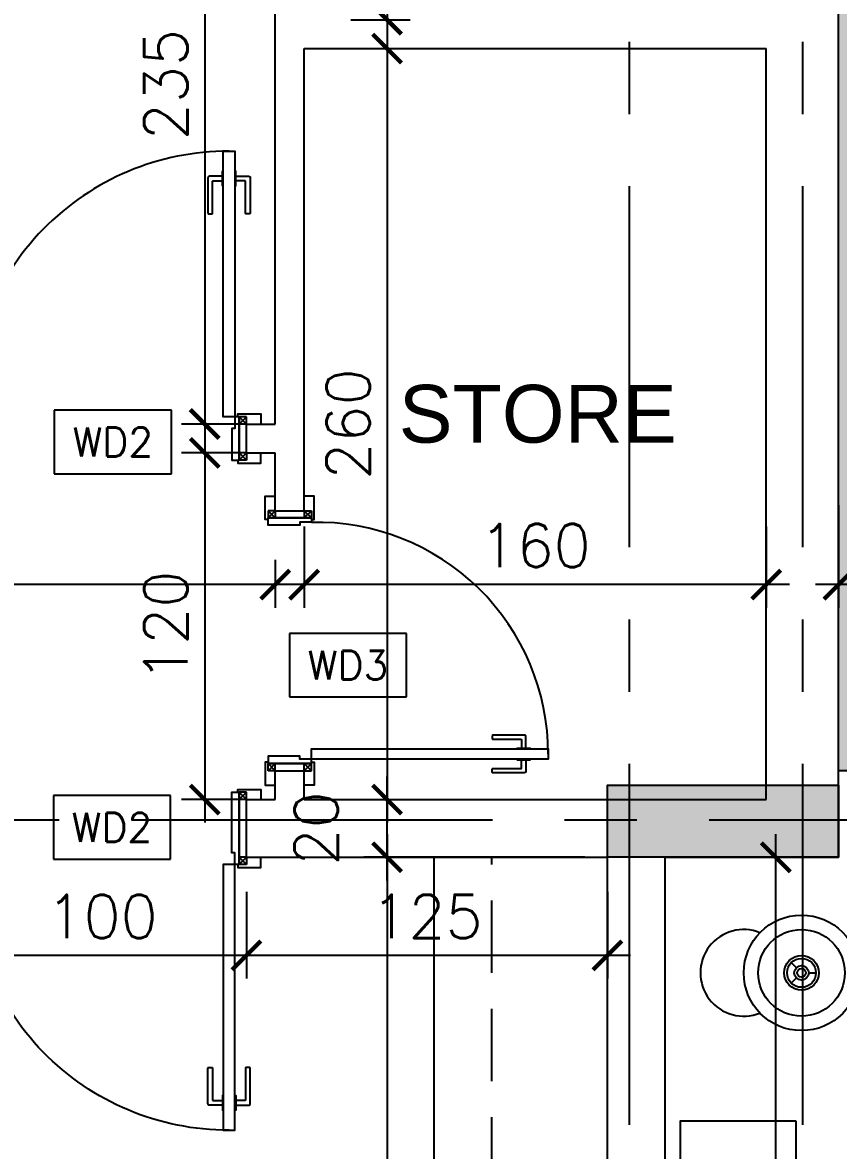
# Model space of a CAD drawing. Header units: centimetres. Extents: x -3744 to 3813, y -6963 to 3597.
# Drawn here: x -1502.5 to -1220, y 2061.5 to 2452 of the extents above; entities that cross this region are included whole.
import ezdxf

# ---------------------------------------------------------------- set-up
doc = ezdxf.new("R2010")
doc.units = ezdxf.units.CM
doc.header["$LTSCALE"] = 100
doc.header["$MEASUREMENT"] = 0
for name, pattern in [('A0-01 FLOOR PLANS$0$HIDDEN', [0.375, 0.25, -0.125]), ('GRID$0$GRID$0$XREF GRID$0$GRIDS$0$CENTER', [2, 1.25, -0.25, 0.25, -0.25]), ('HIDDEN', [0.375, 0.25, -0.125])]:
    doc.linetypes.add(name, pattern=pattern)
for name, color, linetype in [('A0-01 FLOOR PLANS$0$COUNTERS', 85, 'Continuous'), ('A0-01 FLOOR PLANS$0$DIM IN', 1, 'Continuous'), ('A0-01 FLOOR PLANS$0$DOOR', 1, 'Continuous'), ('A0-01 FLOOR PLANS$0$FURNITURE', 111, 'Continuous'), ('A0-01 FLOOR PLANS$0$TEXT', 3, 'Continuous'), ('A0-01 FLOOR PLANS$0$TEXT-SCHED', 3, 'Continuous'), ('A0-01 FLOOR PLANS$0$WALL-01', 7, 'Continuous'), ('A0-01 FLOOR PLANS$0$WINDOW', 1, 'Continuous'), ('GRID$0$XREF GRID', 11, 'GRID$0$GRID$0$XREF GRID$0$GRIDS$0$CENTER'), ('SOURROUNDING$0$DIM IN', 1, 'Continuous'), ('SOURROUNDING$0$KERBSTONE', 11, 'Continuous'), ('WALL-01', 7, 'Continuous'), ('WALL-03', 2, 'Continuous'), ('XREF GF COL$0$COLUMN', 6, 'Continuous'), ('XREF GF COL$0$COLUMN HATCH', 201, 'Continuous')]:
    doc.layers.add(name, color=color, linetype=linetype)
doc.styles.add('A0-01 FLOOR PLANS$0$22', font='romans.shx')
doc.styles.add('A0-01 FLOOR PLANS$0$A0-01 GROUND FLOOR PLAN - For Entry modification$0$ROMANS', font='romans')
doc.styles.add('A0-01 FLOOR PLANS$0$ART-PS-1', font='arial.ttf', dxfattribs={"height": 20})
doc.dimstyles.new('A0-01 FLOOR PLANS$0$100', dxfattribs={"dimtxt": 15, "dimasz": 10, "dimexe": 8, "dimexo": 12, "dimgap": 6, "dimtad": 1, "dimdec": 0, "dimzin": 0, "dimdsep": 46, "dimtxsty": 'A0-01 FLOOR PLANS$0$22', "dimblk": 'A0-01 FLOOR PLANS$0$_ARCHTICK', "dimcen": 30, "dimdle": 8, "dimclrd": 1, "dimclre": 1, "dimclrt": 2, "dimadec": 0, "dimazin": 0, "dimtfac": 1, "dimtdec": 0, "dimtmove": 2, "dimatfit": 3, "dimldrblk": 'A0-01 FLOOR PLANS$0$_OBLIQUE', "dimfxl": 100, "dimtolj": 1, "dimtzin": 0, "dimarcsym": 0})
doc.dimstyles.new('A0-01 FLOOR PLANS$0$A0-01 GROUND FLOOR PLAN - For Entry modification$0$text', dxfattribs={"dimtxt": 18, "dimasz": 10, "dimexe": 10, "dimexo": 10, "dimgap": -6, "dimtad": 1, "dimtih": 1, "dimtoh": 1, "dimdec": 0, "dimdsep": 46, "dimtxsty": 'A0-01 FLOOR PLANS$0$A0-01 GROUND FLOOR PLAN - For Entry modification$0$ROMANS', "dimblk1": 'A0-01 FLOOR PLANS$0$A0-01 GROUND FLOOR PLAN - For Entry modification$0$_ARCHTICK', "dimblk2": 'A0-01 FLOOR PLANS$0$A0-01 GROUND FLOOR PLAN - For Entry modification$0$_ARCHTICK', "dimsah": 1, "dimcen": 25, "dimdle": 10, "dimse1": 1, "dimse2": 1, "dimsd1": 1, "dimsd2": 1, "dimclrd": 1, "dimclre": 1, "dimclrt": 2, "dimadec": 0, "dimazin": 0, "dimtfac": 1, "dimtdec": 0, "dimtmove": 2, "dimatfit": 3, "dimldrblk": 'A0-01 FLOOR PLANS$0$A0-01 GROUND FLOOR PLAN - For Entry modification$0$_ARCHTICK', "dimfxl": 1, "dimtolj": 1, "dimtzin": 0, "dimarcsym": 0})

# ---------------------------------------------------------------- blocks, each defined once
blk = doc.blocks.new('A0-01 FLOOR PLANS$0$Fur_Light-Table Lamp_D30_01')
for p, q in [((0, 2.5), (0, 5)), ((-3.54, -3.54), (-1.77, -1.77)), ((3.54, -3.54), (1.77, -1.77))]:
    blk.add_line(p, q)
for radius in [15, 6, 5, 2.5, 1.5]:
    blk.add_circle((0, 0), radius)
blk = doc.blocks.new('A0-01 FLOOR PLANS$0$LIVING')
at = {"layer": 'A0-01 FLOOR PLANS$0$FURNITURE'}
blk.add_lwpolyline([(-1564.7, 1868.81), (-1564.7, 1542.86), (-1604.7, 1542.86), (-1604.7, 1868.81)], close=True, dxfattribs=at)
blk.add_circle((-1562.79, 1920), 20, dxfattribs=at)
blk.add_arc((-1582.79, 1920), 15, 67.9757, 292.0243, dxfattribs=at)
at = {"layer": 'A0-01 FLOOR PLANS$0$FURNITURE', "rotation": 270}
blk.add_blockref('A0-01 FLOOR PLANS$0$Fur_Light-Table Lamp_D30_01', (-1562.79, 1920), dxfattribs=at)
blk = doc.blocks.new('XREF GF COL')
at = {"layer": 'XREF GF COL$0$COLUMN HATCH'}
blk.add_hatch(color=256, dxfattribs=at).paths.add_polyline_path([(-11714.7, 2153), (-11714.7, 2128), (-11634.7, 2128), (-11634.7, 2153)])
at = {"layer": 'XREF GF COL$0$COLUMN'}
blk.add_lwpolyline([(-11714.7, 2128), (-11714.7, 2153), (-11634.7, 2153), (-11634.7, 2128)], close=True, dxfattribs=at)
blk = doc.blocks.new('GRID')
at = {"layer": 'GRID$0$XREF GRID'}
for p, q in [((-1397.5, 2960.33, 0), (-1397.5, 522.76, 0)), ((-1337.5, 2960.33), (-1337.5, 522.76, 0)), ((-1969.8, 2140.98), (-230.24, 2140.98))]:
    blk.add_line(p, q, dxfattribs=at)
blk = doc.blocks.new('*D1928')
at = {"layer": 'A0-01 FLOOR PLANS$0$TEXT-SCHED', "color": 1, "lineweight": -2, "transparency": 16777216}
for p, q in [((-1556.26, 2149.35), (-1596.83, 2149.35)), ((-1596.83, 2149.35), (-1596.83, 2127.35)), ((-1556.26, 2127.35), (-1556.26, 2149.35)), ((-1596.83, 2127.35), (-1556.26, 2127.35))]:
    blk.add_line(p, q, dxfattribs=at)
at = {"layer": 'Defpoints', "color": 0, "transparency": 16777216}
blk.add_point((-1576.54, 2138.35), dxfattribs=at)
blk.add_point((-1576.54, 2138.35), dxfattribs=at)
blk.add_point((-1576.54, 2138.35), dxfattribs=at)
at = {"layer": 'A0-01 FLOOR PLANS$0$TEXT-SCHED', "color": 2, "transparency": 16777216, "insert": (-1576.54, 2138.35), "char_height": 8, "width": 47.1429, "attachment_point": 5, "style": 'A0-01 FLOOR PLANS$0$A0-01 GROUND FLOOR PLAN - For Entry modification$0$ROMANS'}
blk.add_mtext('\\A1;{\\H1.25x;WD2}', dxfattribs=at)
blk = doc.blocks.new('A0-01 FLOOR PLANS$0$A0-01 GROUND FLOOR PLAN - For Entry modification$0$_ARCHTICK')
at = {"color": 0, "linetype": 'ByBlock', "const_width": 0.15}
blk.add_lwpolyline([(-0.5, -0.5), (0.5, 0.5)], dxfattribs=at)
blk = doc.blocks.new('*D1932')
at = {"layer": 'A0-01 FLOOR PLANS$0$TEXT-SCHED', "color": 1, "lineweight": -2, "transparency": 16777216}
for p, q in [((-1555.94, 2282.78), (-1596.51, 2282.78)), ((-1596.51, 2282.78), (-1596.51, 2260.78)), ((-1555.94, 2260.78), (-1555.94, 2282.78)), ((-1596.51, 2260.78), (-1555.94, 2260.78))]:
    blk.add_line(p, q, dxfattribs=at)
at = {"layer": 'Defpoints', "color": 0, "transparency": 16777216}
blk.add_point((-1576.22, 2271.78), dxfattribs=at)
blk.add_point((-1576.22, 2271.78), dxfattribs=at)
blk.add_point((-1576.22, 2271.78), dxfattribs=at)
at = {"layer": 'A0-01 FLOOR PLANS$0$TEXT-SCHED', "color": 2, "transparency": 16777216, "insert": (-1576.22, 2271.78), "char_height": 8, "width": 47.1429, "attachment_point": 5, "style": 'A0-01 FLOOR PLANS$0$A0-01 GROUND FLOOR PLAN - For Entry modification$0$ROMANS'}
blk.add_mtext('\\A1;{\\H1.25x;WD2}', dxfattribs=at)
blk = doc.blocks.new('A0-01 FLOOR PLANS$0$_ARCHTICK')
at = {"color": 0, "linetype": 'ByBlock', "const_width": 0.15}
blk.add_lwpolyline([(-0.5, -0.5), (0.5, 0.5)], dxfattribs=at)
blk = doc.blocks.new('*D1950')
at = {"layer": 'A0-01 FLOOR PLANS$0$DIM IN', "color": 1, "lineweight": -2, "transparency": 16777216}
for p, q in [((-1481.29, 2691), (-1481.29, 2410)), ((-1493.84, 2683), (-1473.29, 2683)), ((-1493.84, 2418), (-1473.29, 2418))]:
    blk.add_line(p, q, dxfattribs=at)
at = {"layer": 'Defpoints', "color": 0, "transparency": 16777216}
for p in [(-1505.84, 2683), (-1505.84, 2418), (-1481.29, 2418)]:
    blk.add_point(p, dxfattribs=at)
at = {"layer": 'A0-01 FLOOR PLANS$0$DIM IN', "color": 1, "lineweight": -2, "transparency": 16777216, "xscale": 10, "yscale": 10, "zscale": 10}
for p, rotation in [((-1481.29, 2683), 90), ((-1481.29, 2418), 270)]:
    blk.add_blockref('A0-01 FLOOR PLANS$0$_ARCHTICK', p, dxfattribs=dict(at, rotation=rotation))
at = {"layer": 'A0-01 FLOOR PLANS$0$DIM IN', "color": 2, "transparency": 16777216, "insert": (-1494.79, 2550.5), "char_height": 15, "attachment_point": 5, "rotation": 90, "style": 'A0-01 FLOOR PLANS$0$22'}
blk.add_mtext('\\A1;265', dxfattribs=at)
blk = doc.blocks.new('A0-01 FLOOR PLANS$0$_OBLIQUE')
at = {"color": 0, "linetype": 'ByBlock'}
blk.add_line((-0.5, -0.5), (0.5, 0.5), dxfattribs=at)
blk = doc.blocks.new('*D1951')
at = {"layer": 'A0-01 FLOOR PLANS$0$DIM IN', "color": 1, "lineweight": -2, "transparency": 16777216}
for p, q in [((-1481.29, 2416), (-1481.29, 2140)), ((-1493.84, 2408), (-1473.29, 2408)), ((-1493.84, 2148), (-1473.29, 2148))]:
    blk.add_line(p, q, dxfattribs=at)
at = {"layer": 'Defpoints', "color": 0, "transparency": 16777216}
for p in [(-1505.84, 2408), (-1505.84, 2148), (-1481.29, 2148)]:
    blk.add_point(p, dxfattribs=at)
at = {"layer": 'A0-01 FLOOR PLANS$0$DIM IN', "color": 1, "lineweight": -2, "transparency": 16777216, "xscale": 10, "yscale": 10, "zscale": 10}
for p, rotation in [((-1481.29, 2408), 90), ((-1481.29, 2148), 270)]:
    blk.add_blockref('A0-01 FLOOR PLANS$0$_ARCHTICK', p, dxfattribs=dict(at, rotation=rotation))
at = {"layer": 'A0-01 FLOOR PLANS$0$DIM IN', "color": 2, "transparency": 16777216, "insert": (-1494.79, 2278), "char_height": 15, "attachment_point": 5, "rotation": 90, "style": 'A0-01 FLOOR PLANS$0$22'}
blk.add_mtext('\\A1;260', dxfattribs=at)
blk = doc.blocks.new('*D1953')
at = {"layer": 'A0-01 FLOOR PLANS$0$DIM IN', "color": 1, "lineweight": -2, "transparency": 16777216}
for p, q in [((-1544.44, 2521), (-1544.44, 2270)), ((-1532, 2513), (-1552.44, 2513)), ((-1532, 2278), (-1552.44, 2278))]:
    blk.add_line(p, q, dxfattribs=at)
at = {"layer": 'Defpoints', "color": 0, "transparency": 16777216}
for p in [(-1520, 2513), (-1544.44, 2278), (-1520, 2278)]:
    blk.add_point(p, dxfattribs=at)
at = {"layer": 'A0-01 FLOOR PLANS$0$DIM IN', "color": 1, "lineweight": -2, "transparency": 16777216, "xscale": 10, "yscale": 10, "zscale": 10}
for p, rotation in [((-1544.44, 2513), 90), ((-1544.44, 2278), 270)]:
    blk.add_blockref('A0-01 FLOOR PLANS$0$_ARCHTICK', p, dxfattribs=dict(at, rotation=rotation))
at = {"layer": 'A0-01 FLOOR PLANS$0$DIM IN', "color": 2, "transparency": 16777216, "insert": (-1557.94, 2395.5), "char_height": 15, "attachment_point": 5, "rotation": 90, "style": 'A0-01 FLOOR PLANS$0$22'}
blk.add_mtext('\\A1;235', dxfattribs=at)
blk = doc.blocks.new('*D1954')
at = {"layer": 'A0-01 FLOOR PLANS$0$DIM IN', "color": 1, "lineweight": -2, "transparency": 16777216}
for p, q in [((-1510, 2242.57), (-1510, 2214.41)), ((-1350, 2242.57), (-1350, 2214.41)), ((-1342, 2222.41), (-1518, 2222.41))]:
    blk.add_line(p, q, dxfattribs=at)
at = {"layer": 'Defpoints', "color": 0, "transparency": 16777216}
for p in [(-1510, 2254.57), (-1350, 2254.57), (-1510, 2222.41)]:
    blk.add_point(p, dxfattribs=at)
at = {"layer": 'A0-01 FLOOR PLANS$0$DIM IN', "color": 1, "lineweight": -2, "transparency": 16777216, "xscale": 10, "yscale": 10, "zscale": 10, "rotation": 180}
blk.add_blockref('A0-01 FLOOR PLANS$0$_ARCHTICK', (-1510, 2222.41), dxfattribs=at)
at = {"layer": 'A0-01 FLOOR PLANS$0$DIM IN', "color": 1, "lineweight": -2, "transparency": 16777216, "xscale": 10, "yscale": 10, "zscale": 10}
blk.add_blockref('A0-01 FLOOR PLANS$0$_ARCHTICK', (-1350, 2222.41), dxfattribs=at)
at = {"layer": 'A0-01 FLOOR PLANS$0$DIM IN', "color": 2, "transparency": 16777216, "insert": (-1430, 2235.91), "char_height": 15, "attachment_point": 5, "style": 'A0-01 FLOOR PLANS$0$22'}
blk.add_mtext('\\A1;160', dxfattribs=at)
blk = doc.blocks.new('*D1965')
at = {"layer": 'A0-01 FLOOR PLANS$0$DIM IN', "color": 1, "lineweight": -2, "transparency": 16777216}
for p, q in [((-1755, 2230.97), (-1755, 2214.41)), ((-1520, 2230.97), (-1520, 2214.41)), ((-1512, 2222.41), (-1763, 2222.41))]:
    blk.add_line(p, q, dxfattribs=at)
at = {"layer": 'Defpoints', "color": 0, "transparency": 16777216}
for p in [(-1755, 2242.97), (-1520, 2242.97), (-1755, 2222.41)]:
    blk.add_point(p, dxfattribs=at)
at = {"layer": 'A0-01 FLOOR PLANS$0$DIM IN', "color": 1, "lineweight": -2, "transparency": 16777216, "xscale": 10, "yscale": 10, "zscale": 10, "rotation": 180}
blk.add_blockref('A0-01 FLOOR PLANS$0$_ARCHTICK', (-1755, 2222.41), dxfattribs=at)
at = {"layer": 'A0-01 FLOOR PLANS$0$DIM IN', "color": 1, "lineweight": -2, "transparency": 16777216, "xscale": 10, "yscale": 10, "zscale": 10}
blk.add_blockref('A0-01 FLOOR PLANS$0$_ARCHTICK', (-1520, 2222.41), dxfattribs=at)
at = {"layer": 'A0-01 FLOOR PLANS$0$DIM IN', "color": 2, "transparency": 16777216, "insert": (-1637.5, 2235.91), "char_height": 15, "attachment_point": 5, "style": 'A0-01 FLOOR PLANS$0$22'}
blk.add_mtext('\\A1;235', dxfattribs=at)
blk = doc.blocks.new('*D1966')
at = {"layer": 'A0-01 FLOOR PLANS$0$DIM IN', "color": 1, "lineweight": -2, "transparency": 16777216}
for p, q in [((-1544.44, 2276), (-1544.44, 2140)), ((-1532, 2268), (-1552.44, 2268)), ((-1532, 2148), (-1552.44, 2148))]:
    blk.add_line(p, q, dxfattribs=at)
at = {"layer": 'Defpoints', "color": 0, "transparency": 16777216}
for p in [(-1520, 2268), (-1544.44, 2148), (-1520, 2148)]:
    blk.add_point(p, dxfattribs=at)
at = {"layer": 'A0-01 FLOOR PLANS$0$DIM IN', "color": 1, "lineweight": -2, "transparency": 16777216, "xscale": 10, "yscale": 10, "zscale": 10}
for p, rotation in [((-1544.44, 2268), 90), ((-1544.44, 2148), 270)]:
    blk.add_blockref('A0-01 FLOOR PLANS$0$_ARCHTICK', p, dxfattribs=dict(at, rotation=rotation))
at = {"layer": 'A0-01 FLOOR PLANS$0$DIM IN', "color": 2, "transparency": 16777216, "insert": (-1557.94, 2208), "char_height": 15, "attachment_point": 5, "rotation": 90, "style": 'A0-01 FLOOR PLANS$0$22'}
blk.add_mtext('\\A1;120', dxfattribs=at)
blk = doc.blocks.new('*D1968')
at = {"layer": 'A0-01 FLOOR PLANS$0$DIM IN', "color": 1, "lineweight": -2, "transparency": 16777216}
for p, q in [((-1481.29, 2136), (-1481.29, 1640)), ((-1412.84, 2128), (-1489.29, 2128)), ((-1412.84, 1648), (-1489.29, 1648))]:
    blk.add_line(p, q, dxfattribs=at)
at = {"layer": 'Defpoints', "color": 0, "transparency": 16777216}
for p in [(-1400.84, 2128), (-1481.29, 1648), (-1400.84, 1648)]:
    blk.add_point(p, dxfattribs=at)
at = {"layer": 'A0-01 FLOOR PLANS$0$DIM IN', "color": 1, "lineweight": -2, "transparency": 16777216, "xscale": 10, "yscale": 10, "zscale": 10}
for p, rotation in [((-1481.29, 2128), 90), ((-1481.29, 1648), 270)]:
    blk.add_blockref('A0-01 FLOOR PLANS$0$_ARCHTICK', p, dxfattribs=dict(at, rotation=rotation))
at = {"layer": 'A0-01 FLOOR PLANS$0$DIM IN', "color": 2, "transparency": 16777216, "insert": (-1494.79, 1888), "char_height": 15, "attachment_point": 5, "rotation": 90, "style": 'A0-01 FLOOR PLANS$0$22'}
blk.add_mtext('\\A1;480', dxfattribs=at)
blk = doc.blocks.new('*D1960')
at = {"layer": 'A0-01 FLOOR PLANS$0$DIM IN', "color": 1, "lineweight": -2, "transparency": 16777216}
for p, q in [((-1346.67, 1600), (-1346.67, 2136)), ((-1373, 2128), (-1338.67, 2128)), ((-1373, 1608), (-1338.67, 1608))]:
    blk.add_line(p, q, dxfattribs=at)
at = {"layer": 'Defpoints', "color": 0, "transparency": 16777216}
for p in [(-1385, 2128), (-1346.67, 2128), (-1385, 1608)]:
    blk.add_point(p, dxfattribs=at)
at = {"layer": 'A0-01 FLOOR PLANS$0$DIM IN', "color": 1, "lineweight": -2, "transparency": 16777216, "xscale": 10, "yscale": 10, "zscale": 10}
for p, rotation in [((-1346.67, 2128), 90), ((-1346.67, 1608), 270)]:
    blk.add_blockref('A0-01 FLOOR PLANS$0$_ARCHTICK', p, dxfattribs=dict(at, rotation=rotation))
at = {"layer": 'A0-01 FLOOR PLANS$0$DIM IN', "color": 2, "transparency": 16777216, "insert": (-1360.17, 1868), "char_height": 15, "attachment_point": 5, "rotation": 90, "style": 'A0-01 FLOOR PLANS$0$22'}
blk.add_mtext('\\A1;520', dxfattribs=at)
blk = doc.blocks.new('*D2027')
at = {"layer": 'A0-01 FLOOR PLANS$0$DIM IN', "color": 1, "lineweight": -2, "transparency": 16777216}
for p, q in [((-1325, 2249.91), (-1325, 2214.41)), ((-985, 2234.41), (-985, 2230.41)), ((-977, 2222.41), (-1333, 2222.41))]:
    blk.add_line(p, q, dxfattribs=at)
at = {"layer": 'Defpoints', "color": 0, "transparency": 16777216}
for p in [(-1325, 2261.91), (-1325, 2222.41), (-985, 2222.41)]:
    blk.add_point(p, dxfattribs=at)
at = {"layer": 'A0-01 FLOOR PLANS$0$DIM IN', "color": 1, "lineweight": -2, "transparency": 16777216, "xscale": 10, "yscale": 10, "zscale": 10, "rotation": 180}
blk.add_blockref('A0-01 FLOOR PLANS$0$_ARCHTICK', (-1325, 2222.41), dxfattribs=at)
at = {"layer": 'A0-01 FLOOR PLANS$0$DIM IN', "color": 1, "lineweight": -2, "transparency": 16777216, "xscale": 10, "yscale": 10, "zscale": 10}
blk.add_blockref('A0-01 FLOOR PLANS$0$_ARCHTICK', (-985, 2222.41), dxfattribs=at)
at = {"layer": 'A0-01 FLOOR PLANS$0$DIM IN', "color": 2, "transparency": 16777216, "insert": (-1155, 2235.91), "char_height": 15, "attachment_point": 5, "style": 'A0-01 FLOOR PLANS$0$22'}
blk.add_mtext('\\A1;340', dxfattribs=at)
blk = doc.blocks.new('*D2081')
at = {"layer": 'A0-01 FLOOR PLANS$0$DIM IN', "color": 1, "lineweight": -2, "transparency": 16777216}
for p, q in [((-1530, 2116), (-1530, 2086.02)), ((-1405, 2116), (-1405, 2086.02)), ((-1397, 2094.02), (-1538, 2094.02))]:
    blk.add_line(p, q, dxfattribs=at)
at = {"layer": 'Defpoints', "color": 0, "transparency": 16777216}
for p in [(-1530, 2128), (-1405, 2128), (-1530, 2094.02)]:
    blk.add_point(p, dxfattribs=at)
at = {"layer": 'A0-01 FLOOR PLANS$0$DIM IN', "color": 1, "lineweight": -2, "transparency": 16777216, "xscale": 10, "yscale": 10, "zscale": 10, "rotation": 180}
blk.add_blockref('A0-01 FLOOR PLANS$0$_ARCHTICK', (-1530, 2094.02), dxfattribs=at)
at = {"layer": 'A0-01 FLOOR PLANS$0$DIM IN', "color": 1, "lineweight": -2, "transparency": 16777216, "xscale": 10, "yscale": 10, "zscale": 10}
blk.add_blockref('A0-01 FLOOR PLANS$0$_ARCHTICK', (-1405, 2094.02), dxfattribs=at)
at = {"layer": 'A0-01 FLOOR PLANS$0$DIM IN', "color": 2, "transparency": 16777216, "insert": (-1467.5, 2107.52), "char_height": 15, "attachment_point": 5, "style": 'A0-01 FLOOR PLANS$0$22'}
blk.add_mtext('\\A1;125', dxfattribs=at)
blk = doc.blocks.new('*D2082')
at = {"layer": 'A0-01 FLOOR PLANS$0$DIM IN', "color": 1, "lineweight": -2, "transparency": 16777216}
for p, q in [((-1629.98, 2126), (-1629.98, 2086.02)), ((-1530, 2116), (-1530, 2086.02)), ((-1522, 2094.02), (-1637.98, 2094.02))]:
    blk.add_line(p, q, dxfattribs=at)
at = {"layer": 'Defpoints', "color": 0, "transparency": 16777216}
for p in [(-1629.98, 2138), (-1530, 2128), (-1629.98, 2094.02)]:
    blk.add_point(p, dxfattribs=at)
at = {"layer": 'A0-01 FLOOR PLANS$0$DIM IN', "color": 1, "lineweight": -2, "transparency": 16777216, "xscale": 10, "yscale": 10, "zscale": 10, "rotation": 180}
blk.add_blockref('A0-01 FLOOR PLANS$0$_ARCHTICK', (-1629.98, 2094.02), dxfattribs=at)
at = {"layer": 'A0-01 FLOOR PLANS$0$DIM IN', "color": 1, "lineweight": -2, "transparency": 16777216, "xscale": 10, "yscale": 10, "zscale": 10}
blk.add_blockref('A0-01 FLOOR PLANS$0$_ARCHTICK', (-1530, 2094.02), dxfattribs=at)
at = {"layer": 'A0-01 FLOOR PLANS$0$DIM IN', "color": 2, "transparency": 16777216, "insert": (-1579.99, 2107.52), "char_height": 15, "attachment_point": 5, "style": 'A0-01 FLOOR PLANS$0$22'}
blk.add_mtext('\\A1;100', dxfattribs=at)
blk = doc.blocks.new('*D2084')
at = {"layer": 'A0-01 FLOOR PLANS$0$DIM IN', "color": 1, "lineweight": -2, "transparency": 16777216}
for p, q in [((-1481.29, 2120), (-1481.29, 2156)), ((-1493.29, 2148), (-1489.29, 2148)), ((-1493.29, 2128), (-1489.29, 2128))]:
    blk.add_line(p, q, dxfattribs=at)
at = {"layer": 'Defpoints', "color": 0, "transparency": 16777216}
for p in [(-1481.29, 2148), (-1481.29, 2148), (-1481.29, 2128)]:
    blk.add_point(p, dxfattribs=at)
at = {"layer": 'A0-01 FLOOR PLANS$0$DIM IN', "color": 1, "lineweight": -2, "transparency": 16777216, "xscale": 10, "yscale": 10, "zscale": 10}
for p, rotation in [((-1481.29, 2148), 90), ((-1481.29, 2128), 270)]:
    blk.add_blockref('A0-01 FLOOR PLANS$0$_ARCHTICK', p, dxfattribs=dict(at, rotation=rotation))
at = {"layer": 'A0-01 FLOOR PLANS$0$DIM IN', "color": 2, "transparency": 16777216, "insert": (-1505.79, 2138), "char_height": 15, "attachment_point": 5, "rotation": 90, "style": 'A0-01 FLOOR PLANS$0$22'}
blk.add_mtext('\\A1;20', dxfattribs=at)
blk = doc.blocks.new('A0-01 FLOOR PLANS$0$DOOR 25CM')
at = {"layer": 'A0-01 FLOOR PLANS$0$DOOR'}
blk.add_lwpolyline([(-4739.05, 1353.5), (-4735.05, 1353.5), (-4735.05, 1261.5), (-4739.05, 1261.5)], close=True, dxfattribs=at)
for points in [[(-4739.35, 1344.8), (-4743.85, 1344.8, 0.414214), (-4744.35, 1344.3), (-4744.35, 1332, 0.414214), (-4744.15, 1331.8), (-4742.95, 1331.8, 0.414214), (-4742.75, 1332), (-4742.75, 1343, -0.414214), (-4742.55, 1343.2), (-4739.35, 1343.2)], [(-4734.75, 1344.8), (-4730.26, 1344.8, -0.414214), (-4729.76, 1344.3), (-4729.76, 1332, -0.414214), (-4729.96, 1331.8), (-4731.16, 1331.8, -0.414214), (-4731.36, 1332), (-4731.36, 1343, 0.414214), (-4731.56, 1343.2), (-4734.75, 1343.2)]]:
    blk.add_lwpolyline(points, format="xyb", dxfattribs=at)
for points in [[(-4739.05, 1341.5), (-4739.35, 1341.5), (-4739.35, 1346.5), (-4739.05, 1346.5)], [(-4735.05, 1341.5), (-4734.75, 1341.5), (-4734.75, 1346.5), (-4735.05, 1346.5)]]:
    blk.add_lwpolyline(points, dxfattribs=at)
blk.add_arc((-4737.11, 1263.56), 89.94, 89.9604, 181.3128, dxfattribs=at)
blk = doc.blocks.new('A0-01 FLOOR PLANS$0$90-20')
at = {"layer": 'A0-01 FLOOR PLANS$0$DOOR', "linetype": 'Continuous'}
for p, q in [((9747.9, -4222.93), (9747.9, -4225.43)), ((9857.88, -4222.93), (9857.88, -4225.43)), ((9747.9, -4247.93), (9747.9, -4245.43)), ((9755.4, -4247.93), (9755.4, -4245.43)), ((9850.38, -4247.93), (9850.38, -4245.43)), ((9857.88, -4247.93), (9857.88, -4245.43))]:
    blk.add_line(p, q, dxfattribs=at)
at = {"layer": 'A0-01 FLOOR PLANS$0$DOOR'}
for p, q in [((9752.9, -4225.43), (9752.9, -4222.93)), ((9752.9, -4222.93), (9755.4, -4222.93)), ((9755.4, -4222.93), (9752.9, -4225.43)), ((9755.4, -4225.43), (9752.9, -4222.93)), ((9852.88, -4222.93), (9850.38, -4222.93)), ((9850.38, -4222.93), (9852.88, -4225.43)), ((9850.38, -4225.43), (9852.88, -4222.93)), ((9852.88, -4225.43), (9852.88, -4222.93)), ((9752.9, -4225.43), (9755.4, -4225.43)), ((9852.88, -4225.43), (9850.38, -4225.43)), ((9752.9, -4245.43), (9752.9, -4247.93)), ((9755.4, -4247.93), (9752.9, -4245.43)), ((9755.4, -4245.43), (9752.9, -4247.93)), ((9752.9, -4245.43), (9755.4, -4245.43)), ((9752.9, -4247.93), (9755.4, -4247.93)), ((9850.38, -4247.93), (9852.88, -4245.43)), ((9850.38, -4245.43), (9852.88, -4247.93)), ((9852.88, -4245.43), (9850.38, -4245.43)), ((9852.88, -4247.93), (9850.38, -4247.93)), ((9852.88, -4245.43), (9852.88, -4247.93))]:
    blk.add_line(p, q, dxfattribs=at)
for points in [[(9755.9, -4222.93), (9755.9, -4221.93), (9747.9, -4221.93), (9747.9, -4222.93)], [(9755.4, -4222.93), (9755.4, -4247.93)], [(9755.4, -4222.93), (9756.9, -4222.93), (9756.9, -4226.93), (9757.9, -4226.93), (9757.9, -4247.93), (9755.4, -4247.93), (9755.4, -4222.93)], [(9850.38, -4222.93), (9848.88, -4222.93), (9848.88, -4226.93), (9847.88, -4226.93), (9847.88, -4247.93), (9850.38, -4247.93), (9850.38, -4222.93)], [(9849.88, -4222.93), (9849.88, -4221.93), (9857.88, -4221.93), (9857.88, -4222.93)], [(9850.38, -4222.93), (9850.38, -4247.93)], [(9755.9, -4247.93), (9755.9, -4248.93), (9747.9, -4248.93), (9747.9, -4247.93)], [(9849.88, -4247.93), (9849.88, -4248.93), (9857.88, -4248.93), (9857.88, -4247.93)]]:
    blk.add_lwpolyline(points, dxfattribs=at)
at = {"layer": 'A0-01 FLOOR PLANS$0$DOOR', "linetype": 'Continuous', "xscale": -1}
blk.add_blockref('A0-01 FLOOR PLANS$0$DOOR 25CM', (5021.85, -5484.43), dxfattribs=at)
blk = doc.blocks.new('A0-01 FLOOR PLANS$0$90-10')
at = {"layer": 'A0-01 FLOOR PLANS$0$DOOR', "linetype": 'Continuous'}
for p, q in [((9747.9, -4467.93), (9747.9, -4470.43)), ((9857.88, -4467.93), (9857.88, -4470.43)), ((9747.9, -4482.93), (9747.9, -4480.43)), ((9755.4, -4482.93), (9755.4, -4480.43)), ((9850.38, -4482.93), (9850.38, -4480.43)), ((9857.88, -4482.93), (9857.88, -4480.43))]:
    blk.add_line(p, q, dxfattribs=at)
at = {"layer": 'A0-01 FLOOR PLANS$0$DOOR'}
for p, q in [((9752.9, -4470.43), (9752.9, -4467.93)), ((9752.9, -4467.93), (9755.4, -4467.93)), ((9755.4, -4467.93), (9752.9, -4470.43)), ((9755.4, -4470.43), (9752.9, -4467.93)), ((9752.9, -4470.43), (9755.4, -4470.43)), ((9852.88, -4467.93), (9850.38, -4467.93)), ((9850.38, -4467.93), (9852.88, -4470.43)), ((9850.38, -4470.43), (9852.88, -4467.93)), ((9852.88, -4470.43), (9850.38, -4470.43)), ((9852.88, -4470.43), (9852.88, -4467.93)), ((9752.9, -4480.43), (9752.9, -4482.93)), ((9755.4, -4482.93), (9752.9, -4480.43)), ((9755.4, -4480.43), (9752.9, -4482.93)), ((9752.9, -4480.43), (9755.4, -4480.43)), ((9850.38, -4482.93), (9852.88, -4480.43)), ((9850.38, -4480.43), (9852.88, -4482.93)), ((9852.88, -4480.43), (9850.38, -4480.43)), ((9852.88, -4480.43), (9852.88, -4482.93)), ((9752.9, -4482.93), (9755.4, -4482.93)), ((9852.88, -4482.93), (9850.38, -4482.93))]:
    blk.add_line(p, q, dxfattribs=at)
for points in [[(9755.9, -4467.93), (9755.9, -4466.93), (9747.9, -4466.93), (9747.9, -4467.93)], [(9849.88, -4467.93), (9849.88, -4466.93), (9857.88, -4466.93), (9857.88, -4467.93)], [(9755.4, -4467.93), (9755.4, -4482.93)], [(9755.4, -4467.93), (9756.9, -4467.93), (9756.9, -4471.93), (9757.9, -4471.93), (9757.9, -4482.93), (9755.4, -4482.93), (9755.4, -4467.93)], [(9850.38, -4467.93), (9848.88, -4467.93), (9848.88, -4471.93), (9847.88, -4471.93), (9847.88, -4482.93), (9850.38, -4482.93), (9850.38, -4467.93)], [(9850.38, -4467.93), (9850.38, -4482.93)], [(9755.9, -4482.93), (9755.9, -4483.93), (9747.9, -4483.93), (9747.9, -4482.93)], [(9849.88, -4482.93), (9849.88, -4483.93), (9857.88, -4483.93), (9857.88, -4482.93)]]:
    blk.add_lwpolyline(points, dxfattribs=at)
at = {"layer": 'A0-01 FLOOR PLANS$0$DOOR', "linetype": 'Continuous', "xscale": -1}
blk.add_blockref('A0-01 FLOOR PLANS$0$DOOR 25CM', (5021.85, -5729.43), dxfattribs=at)
blk = doc.blocks.new('*D2094')
at = {"layer": 'A0-01 FLOOR PLANS$0$TEXT-SCHED', "color": 1, "lineweight": -2, "transparency": 16777216}
for p, q in [((-1474.52, 2205.52), (-1515.09, 2205.52)), ((-1515.09, 2205.52), (-1515.09, 2183.52)), ((-1474.52, 2183.52), (-1474.52, 2205.52)), ((-1515.09, 2183.52), (-1474.52, 2183.52))]:
    blk.add_line(p, q, dxfattribs=at)
at = {"layer": 'Defpoints', "color": 0, "transparency": 16777216}
blk.add_point((-1494.81, 2194.52), dxfattribs=at)
blk.add_point((-1494.81, 2194.52), dxfattribs=at)
blk.add_point((-1494.81, 2194.52), dxfattribs=at)
at = {"layer": 'A0-01 FLOOR PLANS$0$TEXT-SCHED', "color": 2, "transparency": 16777216, "insert": (-1494.81, 2194.52), "char_height": 8, "width": 47.1429, "attachment_point": 5, "style": 'A0-01 FLOOR PLANS$0$A0-01 GROUND FLOOR PLAN - For Entry modification$0$ROMANS'}
blk.add_mtext('\\A1;{\\H1.25x;WD3}', dxfattribs=at)
blk = doc.blocks.new('A0-01 FLOOR PLANS$0$80-10')
at = {"layer": 'A0-01 FLOOR PLANS$0$DOOR', "linetype": 'Continuous'}
for p, q in [((9975.31, -4467.93), (9975.31, -4470.43)), ((10075.29, -4467.93), (10075.29, -4470.43)), ((9975.31, -4482.93), (9975.31, -4480.43)), ((9982.81, -4482.93), (9982.81, -4480.43)), ((10067.79, -4482.93), (10067.79, -4480.43)), ((10075.29, -4482.93), (10075.29, -4480.43))]:
    blk.add_line(p, q, dxfattribs=at)
at = {"layer": 'A0-01 FLOOR PLANS$0$DOOR'}
for p, q in [((9980.31, -4467.93), (9982.81, -4467.93)), ((9980.31, -4470.43), (9980.31, -4467.93)), ((9982.81, -4467.93), (9980.31, -4470.43)), ((9982.81, -4470.43), (9980.31, -4467.93)), ((9980.31, -4470.43), (9982.81, -4470.43)), ((10070.29, -4467.93), (10067.79, -4467.93)), ((10067.79, -4467.93), (10070.29, -4470.43)), ((10067.79, -4470.43), (10070.29, -4467.93)), ((10070.29, -4470.43), (10067.79, -4470.43)), ((10070.29, -4470.43), (10070.29, -4467.93)), ((9980.31, -4480.43), (9980.31, -4482.93)), ((9982.81, -4482.93), (9980.31, -4480.43)), ((9982.81, -4480.43), (9980.31, -4482.93)), ((9980.31, -4480.43), (9982.81, -4480.43)), ((10067.79, -4482.93), (10070.29, -4480.43)), ((10067.79, -4480.43), (10070.29, -4482.93)), ((10070.29, -4480.43), (10067.79, -4480.43)), ((10070.29, -4480.43), (10070.29, -4482.93)), ((9980.31, -4482.93), (9982.81, -4482.93)), ((10070.29, -4482.93), (10067.79, -4482.93))]:
    blk.add_line(p, q, dxfattribs=at)
for points in [[(9983.31, -4467.93), (9983.31, -4466.93), (9975.31, -4466.93), (9975.31, -4467.93)], [(10067.29, -4467.93), (10067.29, -4466.93), (10075.29, -4466.93), (10075.29, -4467.93)], [(9982.81, -4467.93), (9982.81, -4482.93)], [(9982.81, -4467.93), (9984.31, -4467.93), (9984.31, -4471.93), (9985.31, -4471.93), (9985.31, -4482.93), (9982.81, -4482.93), (9982.81, -4467.93)], [(10067.79, -4467.93), (10066.29, -4467.93), (10066.29, -4471.93), (10065.29, -4471.93), (10065.29, -4482.93), (10067.79, -4482.93), (10067.79, -4467.93)], [(10067.79, -4467.93), (10067.79, -4482.93)], [(9983.31, -4482.93), (9983.31, -4483.93), (9975.31, -4483.93), (9975.31, -4482.93)], [(10067.29, -4482.93), (10067.29, -4483.93), (10075.29, -4483.93), (10075.29, -4482.93)]]:
    blk.add_lwpolyline(points, dxfattribs=at)
at = {"layer": 'A0-01 FLOOR PLANS$0$DOOR', "linetype": 'Continuous', "xscale": -0.8912784107417012, "yscale": 0.8912784107417012, "zscale": 0.8912784107417012}
blk.add_blockref('A0-01 FLOOR PLANS$0$DOOR 25CM', (5764.06, -5592.28), dxfattribs=at)
blk = doc.blocks.new('A0-01 FLOOR PLANS')
at = {"layer": 'A0-01 FLOOR PLANS$0$COUNTERS'}
blk.add_line((-1465, 1768), (-1465, 2128), dxfattribs=at)
at = {"layer": 'A0-01 FLOOR PLANS$0$COUNTERS', "linetype": 'A0-01 FLOOR PLANS$0$HIDDEN'}
blk.add_line((-1445, 2013), (-1445, 2128), dxfattribs=at)
at = {"layer": 'A0-01 FLOOR PLANS$0$WALL-01'}
for p, q in [((-1325, 2128), (-1325, 2708)), ((-1520, 2278), (-1520, 2513)), ((-1510, 2247.98), (-1510, 2408)), ((-1510, 2408), (-1350, 2408)), ((-1350, 2148), (-1350, 2408)), ((-1530, 2268), (-1530, 2278)), ((-1530, 2278), (-1520, 2278)), ((-1530, 2268), (-1520, 2268)), ((-1520, 2247.98), (-1520, 2268)), ((-1520, 2247.98), (-1510, 2247.98)), ((-1520, 2148), (-1520, 2158)), ((-1520, 2158), (-1510, 2158)), ((-1510, 2148), (-1510, 2158)), ((-1530, 2128), (-1530, 2148)), ((-1530, 2148), (-1520, 2148)), ((-1510, 2148), (-1350, 2148)), ((-1530, 2128), (-1405, 2128)), ((-1405, 1648), (-1405, 2128)), ((-1385, 2128), (-1325, 2128)), ((-1385, 1608), (-1385, 2128))]:
    blk.add_line(p, q, dxfattribs=at)
at = {"layer": 'A0-01 FLOOR PLANS$0$DOOR', "xscale": -1}
blk.add_blockref('A0-01 FLOOR PLANS$0$90-10', (8222.9, 6748.43), dxfattribs=at)
at = {"layer": 'A0-01 FLOOR PLANS$0$DOOR', "xscale": -1, "rotation": 270}
blk.add_blockref('A0-01 FLOOR PLANS$0$80-10', (2960.43, -7822.31), dxfattribs=at)
at = {"layer": 'A0-01 FLOOR PLANS$0$DOOR', "rotation": 180}
blk.add_blockref('A0-01 FLOOR PLANS$0$90-20', (8222.9, -2097.43), dxfattribs=at)
at = {"layer": 'A0-01 FLOOR PLANS$0$FURNITURE'}
blk.add_blockref('A0-01 FLOOR PLANS$0$LIVING', (225, 168), dxfattribs=at)
at = {"layer": 'A0-01 FLOOR PLANS$0$WALL-01'}
blk.add_blockref('GRID', (0, 0), dxfattribs=at)
at = {"layer": 'A0-01 FLOOR PLANS$0$WINDOW'}
blk.add_blockref('XREF GF COL', (10309.7, 0), dxfattribs=at)
at = {"layer": 'A0-01 FLOOR PLANS$0$TEXT', "style": 'A0-01 FLOOR PLANS$0$ART-PS-1'}
blk.add_text('STORE', height=20, dxfattribs=at).set_placement((-1477.25, 2271.57))
at = {"layer": 'A0-01 FLOOR PLANS$0$DIM IN'}
for base, p1, p2, picture, middle in [((-1481.29, 2418), (-1505.84, 2683), (-1505.84, 2418), '*D1950', (-1494.79, 2550.5)), ((-1544.44, 2278), (-1520, 2513), (-1520, 2278), '*D1953', (-1557.94, 2395.5)), ((-1481.29, 2148), (-1505.84, 2408), (-1505.84, 2148), '*D1951', (-1494.79, 2278)), ((-1544.44, 2148), (-1520, 2268), (-1520, 2148), '*D1966', (-1557.94, 2208)), ((-1481.29, 2148), (-1481.29, 2128), (-1481.29, 2148), '*D2084', (-1505.79, 2138)), ((-1481.29, 1648), (-1400.84, 2128), (-1400.84, 1648), '*D1968', (-1494.79, 1888)), ((-1346.67, 2128), (-1385, 1608), (-1385, 2128), '*D1960', (-1360.17, 1868))]:
    dim = blk.add_linear_dim(base=base, p1=p1, p2=p2, angle=90, dimstyle='A0-01 FLOOR PLANS$0$100', override={"dimfxl": 0.075}, dxfattribs=at)
    dim.commit()
    dim.dimension.update_dxf_attribs({"geometry": picture, "text_midpoint": middle})
for base, p1, p2, picture, middle in [((-1325, 2222.41), (-985, 2222.41), (-1325, 2261.91), '*D2027', (-1155, 2235.91)), ((-1510, 2222.41), (-1350, 2254.57), (-1510, 2254.57), '*D1954', (-1430, 2235.91)), ((-1755, 2222.41), (-1520, 2242.97), (-1755, 2242.97), '*D1965', (-1637.5, 2235.91)), ((-1629.98, 2094.02), (-1530, 2128), (-1629.98, 2138), '*D2082', (-1579.99, 2107.52)), ((-1530, 2094.02), (-1405, 2128), (-1530, 2128), '*D2081', (-1467.5, 2107.52))]:
    dim = blk.add_linear_dim(base=base, p1=p1, p2=p2, dimstyle='A0-01 FLOOR PLANS$0$100', override={"dimfxl": 0.075}, dxfattribs=at)
    dim.commit()
    dim.dimension.update_dxf_attribs({"geometry": picture, "text_midpoint": middle})
at = {"layer": 'A0-01 FLOOR PLANS$0$TEXT-SCHED'}
for base, p1, p2, text, picture, middle in [((-1576.22, 2271.78), (-1576.22, 2271.78), (-1576.22, 2271.78), '{\\H1.25x;WD2}', '*D1932', (-1576.22, 2271.78)), ((-1494.81, 2194.52), (-1494.81, 2194.52), (-1494.81, 2194.52), '{\\H1.25x;WD3}', '*D2094', (-1494.81, 2194.52)), ((-1576.54, 2138.35), (-1576.54, 2138.35), (-1576.54, 2138.35), '{\\H1.25x;WD2}', '*D1928', (-1576.54, 2138.35))]:
    dim = blk.add_linear_dim(base=base, p1=p1, p2=p2, text=text, dimstyle='A0-01 FLOOR PLANS$0$A0-01 GROUND FLOOR PLAN - For Entry modification$0$text', override={"dimtxt": 8, "dimgap": -6, "dimclrt": 2}, dxfattribs=at)
    dim.commit()
    dim.dimension.update_dxf_attribs({"geometry": picture, "text_midpoint": middle, "dimtype": 128})
blk = doc.blocks.new('SOURROUNDING')
at = {"layer": 'SOURROUNDING$0$KERBSTONE', "lineweight": 13}
h = blk.add_hatch(dxfattribs=at)
h.set_pattern_fill('AR-HBONE', color=252, scale=5, angle=90)
h.paths.add_polyline_path([(-175, 1001.39), (-180.24, 999.4), (-175, 1003.26), (-175, 1910.07), (-189.19, 1904.68), (-175, 1915.15), (-175, 1965.25), (-177.79, 1965.57), (-175, 1966.16), (-175, 2515.31), (-190.95, 2509.26), (-175, 2521.02), (-175, 2569.63), (-179.55, 2570.15), (-175, 2571.11), (-175, 2808), (-890, 2808), (-890, 3028), (-1810, 3028), (-1810, 2511.19), (-1925, 2511.19), (-1925, 1979.72), (-1810, 1979.72), (-1810, 775), (-3028, 775), (-3028, 650), (-2728, 650), (-2448, 650), (-2428, 650), (-1382.07, 650), (-1382.07, 25), (-1257.59, 25), (-1257.07, 25), (-857.07, 25), (-732.07, 25), (-732.07, 668), (-175, 668)])
h.paths.add_polyline_path([(-1685, 828), (-1685, 2748), (-1220, 2748), (-1220, 2193), (-890, 2193), (-890, 2683), (-300, 2683), (-300, 788), (-590, 788), (-590, 793), (-817, 793), (-817, 713), (-1286.12, 713), (-1287.5, 828)], flags=16)
h.paths.add_polyline_path([(-1798.23, 1621.66), (-1726.11, 1621.66), (-1726.11, 1641.16), (-1798.23, 1641.16)], flags=16)
h.paths.add_polyline_path([(-1563.97, 2964.65), (-999.2, 2964.65), (-999.2, 3018.34), (-1563.97, 3018.34)], flags=16)
at = {"color": 6}
blk.add_lwpolyline([(-300, 2683), (-890, 2683), (-890, 2193), (-1220, 2193), (-1220, 2748), (-1685, 2748), (-1685, 828), (-890, 828), (-890, 793), (-590, 793), (-590, 788), (-300, 788)], close=True, dxfattribs=at)
at = {"layer": 'SOURROUNDING$0$DIM IN'}
blk.add_blockref('A0-01 FLOOR PLANS', (105, 35), dxfattribs=at)

msp = doc.modelspace()

# ---------------------------------------------------------------- linework, layer by layer
at = {"layer": 'WALL-01', "linetype": 'HIDDEN'}
msp.add_lwpolyline([(-300, 2683), (-890, 2683), (-890, 2193), (-1220, 2193), (-1220, 2748), (-1685, 2748), (-1685, 828), (-890, 828), (-890, 793), (-590, 793), (-590, 788), (-300, 788)], close=True, dxfattribs=at)

# ---------------------------------------------------------------- block references
at = {"layer": 'WALL-03'}
msp.add_blockref('SOURROUNDING', (0, 0), dxfattribs=at)

doc.saveas('drawing.dxf')
